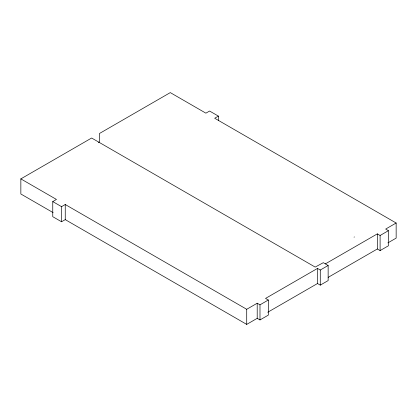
<?xml version="1.0" encoding="UTF-8"?>
<svg xmlns="http://www.w3.org/2000/svg" width="417" height="417" viewBox="0 0 417 417"><rect width="100%" height="100%" fill="white"/><g stroke="black" fill="none" stroke-linecap="round" stroke-linejoin="round"><path stroke-width="0.63" d="M53.121 212.618L20.85 193.988L20.85 178.883L91.636 138.017L315.184 267.083L323.295 262.684L328.143 265.483L328.143 280.584L320.277 285.129L317.499 283.524L267.756 312.244M98.376 142.515L99.501 141.869L99.501 133.476L170.287 92.61L205.889 113.169L209.595 111.031L218.388 116.108L218.388 120.513M328.143 265.483L320.277 270.023L317.499 268.423L265.54 298.421L268.319 300.021L268.319 315.127L259.984 319.938L257.206 318.333L246.713 324.39L65.25 219.623L61.549 221.761L52.756 216.684L52.756 201.578L56.457 199.441L20.85 178.883M52.756 201.578L61.549 206.655L65.25 204.518L246.713 309.289L257.206 303.227L259.984 304.832L268.319 300.021M218.388 116.108L214.687 118.246L396.15 223.012L396.15 238.117L387.867 242.897M354.059 237.153L354.403 236.95M325.364 263.878L377.328 233.88L380.101 235.485L388.435 230.674L388.435 245.775L380.101 250.586L377.328 248.985L328.163 277.368M396.15 223.012L385.657 229.069L388.435 230.674M380.101 235.485L380.101 250.586M377.328 233.88L377.328 248.985M320.277 270.023L320.277 285.129M317.499 268.423L317.499 283.524M259.984 304.832L259.984 319.938M257.206 303.227L257.206 318.333M246.713 309.289L246.713 324.39M65.25 204.518L65.25 219.623M61.549 206.655L61.549 221.761"/></g></svg>
